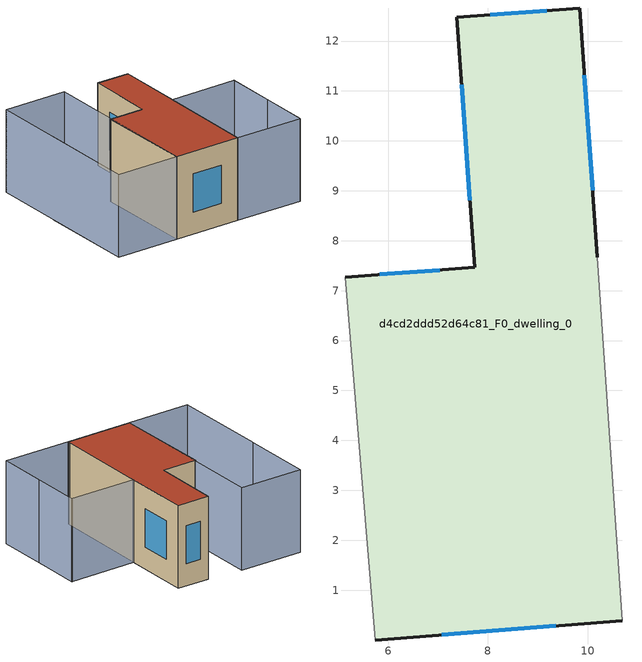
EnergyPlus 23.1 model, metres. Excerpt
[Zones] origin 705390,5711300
d4cd2ddd52d64c81_F0_dwelling_0
 floor ground (EU_floor_Construction): 10.7,0.39 10.19,7.67 9.84,12.66 7.38,12.47 7.74,7.46 5.14,7.27 5.74,0 z0
 wall outside (EU_wall_Construction): 10.7,0.39 5.74,0 / 5.14,7.27 7.74,7.46 7.38,12.47 9.84,12.66 10.19,7.67 z0:6
 wall adiabatic (EU_wall_Construction): 10.19,7.67 10.7,0.39 / 5.74,0 5.14,7.27 z0:6
 window (EU_Window_Construction): 9.93,11.31 10.1,9.01 / 9.36,0.29 7.08,0.11 / 5.84,7.32 7.04,7.41 / 7.64,8.82 7.48,11.12 / 8.04,12.52 9.18,12.61 z1.62:4.38
 roof outside (EU_roof_Construction): 9.84,12.66 10.19,7.67 10.7,0.39 5.74,0 5.14,7.27 7.74,7.46 7.38,12.47 z6
shading: 0.49,6.89 1.04,-0.37 / 15.75,0.78 15.21,8.12 / 15.22,8.06 15.76,0.76 / 15.76,0.76 10.7,0.39 / 10.7,0.39 10.16,7.68 / 10.16,7.68 15.22,8.06 / 5.75,0 1.03,-0.36 / 1.03,-0.36 0.08,12.13 / 0.08,12.13 4.8,12.49 / 4.8,12.49 5.75,0 z0:6
[Building]
EU S2 Campaign: North Axis=0; Terrain=City; Solar Distribution=FullExterior
[Site:Location]
London: Latitude=51.5; Longitude=-0.5; Time Zone=0; Elevation=25
[SizingPeriod:WeatherFileDays]
AnnualSizingPeriod: Begin Month=1; Begin Day of Month=1; End Month=12; End Day of Month=31; Day of Week for Start Day=Monday; Use Weather File Daylight Saving Period=No; Use Weather File Rain and Snow Indicators=No
[MATERIAL]
EU_InternalMass_Material: Roughness=MediumRough; Thickness=0.1; Conductivity=1; Density=1800; Specific Heat=900; Thermal Absorptance=0.9; Solar Absorptance=0.7; Visible Absorptance=0.7
[MATERIAL:NOMASS] Roughness=MediumRough; Thermal Absorptance=0.9; Solar Absorptance=0.7; Visible Absorptance=0.7
Name | Thermal Resistance
EU_wall_NoMass | 0.555556
EU_roof_NoMass | 0.510204
EU_floor_NoMass | 1.68919
[WINDOWMATERIAL:SIMPLEGLAZINGSYSTEM]
EU_Window_SimpleGlazing: UFactor=3.96; Solar Heat Gain Coefficient=0.85; Visible Transmittance=0.85
[CONSTRUCTION]
EU_wall_Construction: EU_wall_NoMass
EU_roof_Construction: EU_roof_NoMass
EU_floor_Construction: EU_floor_NoMass
EU_InternalMass_Construction: EU_InternalMass_Material
EU_Window_Construction: EU_Window_SimpleGlazing
[ZONE]
d4cd2ddd52d64c81_F0_dwelling_0: Type=1; Multiplier=1; Ceiling Height=autocalculate; Volume=293.716; Floor Area=autocalculate; Part of Total Floor Area=Yes
[INTERNALMASS]
d4cd2ddd52d64c81_F0_dwelling_0_EU_InternalMass: Construction=EU_InternalMass_Construction; Zone or ZoneList=d4cd2ddd52d64c81_F0_dwelling_0; Surface Area=48.9531
[OTHEREQUIPMENT]
EU_Step8_InternalGain_d4cd2ddd52d64c81_F0_dwelling_0_f000: Fuel Type=Electricity; Zone or ZoneList or Space or SpaceList=d4cd2ddd52d64c81_F0_dwelling_0; Schedule=EU_Step8_GainSchedule_d4cd2ddd52d64c81_F0_dwelling_0_f000; Design Level Calculation Method=Watts/Area; Power per Zone Floor Area=1; Fraction Latent=0; Fraction Radiant=0; Fraction Lost=0; Carbon Dioxide Generation Rate=0; EndUse Subcategory=EU_Step8_InternalGains
[ZONEVENTILATION:DESIGNFLOWRATE]
EU_ConstantAir_d4cd2ddd52d64c81_F0_dwelling_0: Zone or ZoneList or Space or SpaceList=d4cd2ddd52d64c81_F0_dwelling_0; Schedule=EU_AlwaysOn; Design Flow Rate Calculation Method=AirChanges/Hour; Air Changes per Hour=0.48; Ventilation Type=Natural; Fan Pressure Rise=0; Fan Total Efficiency=1; Constant Term Coefficient=1; Temperature Term Coefficient=0; Velocity Term Coefficient=0; Velocity Squared Term Coefficient=0; Minimum Indoor Temperature=-100; Maximum Indoor Temperature=100; Delta Temperature=-100; Minimum Outdoor Temperature=-100; Maximum Outdoor Temperature=100; Maximum Wind Speed=40
[HVACTEMPLATE:THERMOSTAT]
EU_HeatOnly_d4cd2ddd52d64c81_F0_dwelling_0: Constant Heating Setpoint=20; Constant Cooling Setpoint=50
[HVACTEMPLATE:ZONE:IDEALLOADSAIRSYSTEM]
d4cd2ddd52d64c81_F0_dwelling_0: Template Thermostat=EU_HeatOnly_d4cd2ddd52d64c81_F0_dwelling_0; System Availability Schedule=EU_AlwaysOn; Maximum Heating Supply Air Temperature=50; Minimum Cooling Supply Air Temperature=13; Maximum Heating Supply Air Humidity Ratio=0.0156; Minimum Cooling Supply Air Humidity Ratio=0.0077; Heating Limit=NoLimit; Cooling Limit=NoLimit; Heating Availability Schedule=EU_AlwaysOn; Cooling Availability Schedule=EU_CoolingOff; Dehumidification Control Type=ConstantSensibleHeatRatio; Cooling Sensible Heat Ratio=0.7; Dehumidification Setpoint=60; Humidification Control Type=None; Humidification Setpoint=30; Outdoor Air Method=None; Outdoor Air Flow Rate per Person=0.00944; Outdoor Air Flow Rate per Zone Floor Area=0; Outdoor Air Flow Rate per Zone=0; Demand Controlled Ventilation Type=None; Outdoor Air Economizer Type=NoEconomizer; Heat Recovery Type=None; Sensible Heat Recovery Effectiveness=0.7; Latent Heat Recovery Effectiveness=0.65
[SIZING:ZONE]
d4cd2ddd52d64c81_F0_dwelling_0: Zone Cooling Design Supply Air Temperature Input Method=SupplyAirTemperature; Zone Cooling Design Supply Air Temperature=13; Zone Heating Design Supply Air Temperature Input Method=SupplyAirTemperature; Zone Heating Design Supply Air Temperature=50; Zone Cooling Design Supply Air Humidity Ratio=0.008; Zone Heating Design Supply Air Humidity Ratio=0.008; Cooling Design Air Flow Method=DesignDay; Cooling Design Air Flow Rate=0; Cooling Minimum Air Flow per Zone Floor Area=0.000762; Cooling Minimum Air Flow=0; Cooling Minimum Air Flow Fraction=0.2; Heating Design Air Flow Method=DesignDay; Heating Design Air Flow Rate=0; Heating Maximum Air Flow per Zone Floor Area=0.002032; Heating Maximum Air Flow=0.141576; Heating Maximum Air Flow Fraction=0.3; Account for Dedicated Outdoor Air System=No; Dedicated Outdoor Air System Control Strategy=NeutralSupplyAir; Dedicated Outdoor Air Low Setpoint Temperature for Design=autosize; Dedicated Outdoor Air High Setpoint Temperature for Design=autosize; Zone Load Sizing Method=Sensible Load Only No Latent Load; Zone Latent Cooling Design Supply Air Humidity Ratio Input Method=HumidityRatioDifference; Zone Cooling Design Supply Air Humidity Ratio Difference=0.005; Zone Latent Heating Design Supply Air Humidity Ratio Input Method=HumidityRatioDifference; Zone Humidification Design Supply Air Humidity Ratio Difference=0.005
[SCHEDULE:CONSTANT]
Name | Hourly Value
EU_AlwaysOn | 1
EU_CoolingOff | 0
[SCHEDULE:FILE]
EU_Step8_GainSchedule_d4cd2ddd52d64c81_F0_dwelling_0_f000: File=../../schedules/d4cd2ddd52d64c81/d4cd2ddd52d64c81_F0_dwelling_0_f000_gain.csv; Column Number=1; Rows to Skip at Top=0; Number of Hours of Data=8760; Column Separator=Comma; Interpolate to Timestep=No; Minutes per Item=60; Adjust Schedule for Daylight Savings=Yes
